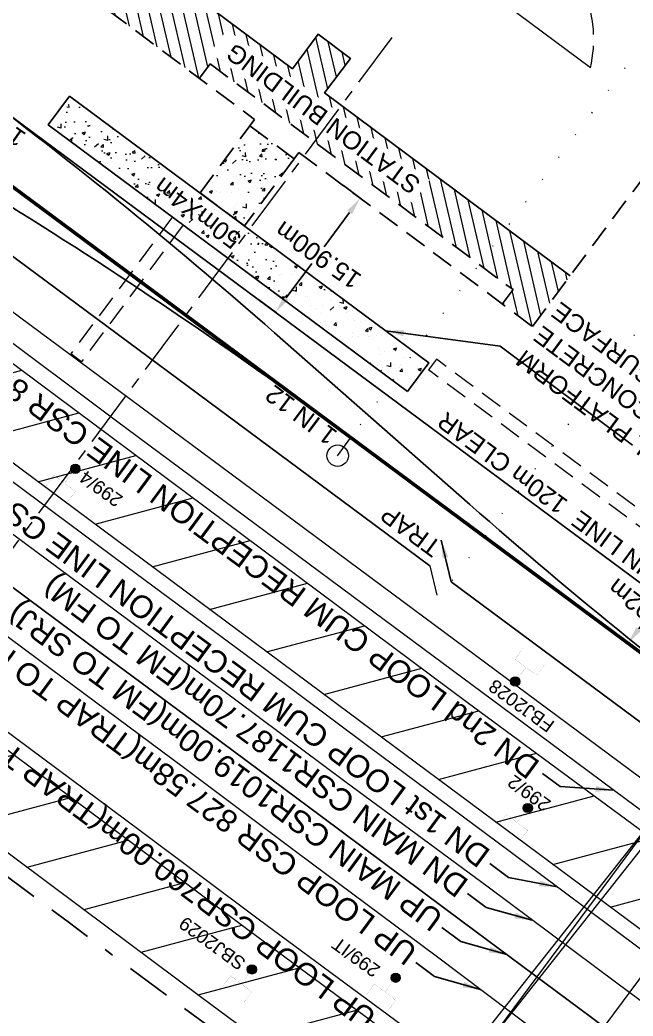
# Model space of a CAD drawing. Header units: metres. Extents: x 643874 to 646664, y 3378445 to 3380508.
# Drawn here: x 645539.5 to 645608.1, y 3379208.4 to 3379319.7 of the extents above; entities that cross this region are included whole.
import ezdxf
from ezdxf.enums import TextEntityAlignment as Align

# ---------------------------------------------------------------- set-up
doc = ezdxf.new("R2010")
doc.units = ezdxf.units.M
doc.header["$MEASUREMENT"] = 0
doc.header["$PDMODE"] = 35
doc.header["$PDSIZE"] = 1
for name, pattern in [('ACAD_ISO07W100', [3, 0, -3]), ('CENTER', [2, 1.25, -0.25, 0.25, -0.25]), ('DASHED', [0.75, 0.5, -0.25]), ('DASHED2', [0.375, 0.25, -0.125])]:
    doc.linetypes.add(name, pattern=pattern)
doc.layers.get('Defpoints').update_dxf_attribs({"color": 5, "lineweight": 0})
for name, color, linetype, lineweight in [('BRIDGE DETAILS PLAN', 7, 'Continuous', 0), ('C-ALIG-LABL-DG', 1, 'Continuous', 25), ('DFCC BOUNDARY', 6, 'CENTER', 0), ('DOTED LINE', 7, 'ACAD_ISO07W100', 18), ('Existing Chainage', 7, 'Continuous', 0), ('Existing IR Track', 143, 'Continuous', 0), ('Existing Railway Boundary', 36, 'CENTER', 0), ('flow direction', 7, 'Continuous', 0), ("NEW CHAWAPAIL STN. SRJ's", 10, 'Continuous', 0), ('NEW DFCC MAIN LINE - SHAMBHU - 05.03.2020$0$Proposed Alignment', 7, 'Continuous', 0), ('OHE MAST', 7, 'Continuous', 0), ('Piers_Abutment', 7, 'Continuous', 0), ('Platform', 7, 'Continuous', 13), ('PROPOSED DFCC TRACK', 1, 'Continuous', 0), ("SARAI BANJARA STN SRJ's", 251, 'Continuous', 0), ('Text', 7, 'Continuous', 13)]:
    doc.layers.add(name, color=color, linetype=linetype, lineweight=lineweight)
for name, color, linetype in [('Dimension', 10, 'Continuous'), ("NEW SIRHINDH STN. SRJ's", 10, 'Continuous'), ('PROPOSED FEATURES', 10, 'Continuous'), ('PROPOSED STATION BUILDING', 10, 'Continuous'), ("SARAI BANJARA STN. SRJ's", 10, 'Continuous')]:
    doc.layers.add(name, color=color, linetype=linetype)
doc.styles.add('ARIAL', font='arial.ttf')
doc.styles.get("Standard").update_dxf_attribs({"font": 'arial.ttf'})
doc.styles.add('Style-Arial', font='arial.ttf')
doc.linetypes.add('F-LINE', pattern='A,0.6,["X",Standard,S=0.3,R=0,X=0,Y=-0.15],0.1', length=0.7)
doc.dimstyles.new('ISO-25', dxfattribs={"dimtxt": 2.5, "dimasz": 2.5, "dimexe": 1.25, "dimexo": 0.625, "dimtad": 1, "dimdec": 3, "dimtxsty": 'Standard', "dimcen": 2.5, "dimadec": 0, "dimazin": 0, "dimtfac": 1, "dimtdec": 3, "dimtmove": 0, "dimatfit": 3, "dimfxl": 1, "dimarcsym": 0})
doc.dimstyles.get("Standard").update_dxf_attribs({"dimtxt": 2.5, "dimasz": 2.5, "dimexe": 0.18, "dimexo": 0.0625, "dimgap": 0.09, "dimtad": 0, "dimtih": 1, "dimtoh": 1, "dimdec": 3, "dimzin": 0, "dimdsep": 46, "dimtxsty": 'ARIAL', "dimcen": 0.09, "dimadec": 0, "dimazin": 0, "dimtfac": 1, "dimtdec": 3, "dimtofl": 0, "dimtmove": 0, "dimatfit": 3, "dimfxl": 1, "dimtolj": 1, "dimtzin": 0, "dimarcsym": 0})

# ---------------------------------------------------------------- blocks, each defined once
blk = doc.blocks.new('OHE MAST')
h = blk.add_hatch(color=256)
edge = h.paths.add_edge_path()
edge.add_arc((0, 0), 0.514, 0, 360)
at = {"const_width": 0.01, "flags": 128}
for points in [[(1.5, 3.5), (1.5, 2), (-1.5, 2), (-1.5, 3.5)], [(0, 2), (0, 0)]]:
    blk.add_lwpolyline(points, dxfattribs=at)
blk.add_circle((0, 0), 0.514)
blk = doc.blocks.new('*D37')
at = {"layer": 'Defpoints', "color": 0, "linetype": 'ByBlock', "lineweight": 13, "ltscale": 5, "transparency": 16777216}
for p in [(645553.83, 3379367.03), (645558.54, 3379363.54), (645495.52, 3379288.43)]:
    blk.add_point(p, dxfattribs=at)
at = {"layer": 'DFCC BOUNDARY', "color": 0, "linetype": 'ByBlock', "lineweight": -2, "ltscale": 5, "transparency": 16777216}
for p, q in [((645553.93, 3379366.95), (645558.64, 3379363.46)), ((645557.35, 3379361.93), (645524.28, 3379317.37)), ((645501.42, 3379286.55), (645522.91, 3379315.53)), ((645495.62, 3379288.36), (645500.32, 3379284.87))]:
    blk.add_line(p, q, dxfattribs=at)
at = {"layer": 'DFCC BOUNDARY', "color": 0, "linetype": 'ByBlock', "lineweight": 13, "ltscale": 5, "transparency": 16777216}
for points in [[(645557.08, 3379362.13), (645557.61, 3379361.73), (645558.54, 3379363.54)], [(645501.15, 3379286.75), (645501.68, 3379286.35), (645500.22, 3379284.94)]]:
    blk.add_solid(points, dxfattribs=at)
at = {"layer": 'DFCC BOUNDARY', "color": 0, "linetype": 'ByBlock', "lineweight": 20, "ltscale": 5, "transparency": 16777216, "insert": (645523.62, 3379316.43), "char_height": 2, "attachment_point": 5, "rotation": 145, "style": 'Style-Arial'}
blk.add_mtext('\\A1;97.865m', dxfattribs=at)
blk = doc.blocks.new('TerminatorOpen_0.5')
at = {"color": 0, "linetype": 'ByBlock', "lineweight": -2}
for q in [(-1, 0.25), (-1, 0), (-1, -0.25)]:
    blk.add_line((0, 0), q, dxfattribs=at)
blk = doc.blocks.new('*D53')
at = {"layer": 'Defpoints', "color": 0, "lineweight": 13, "transparency": 16777216}
for p in [(645559.25, 3379373.93), (645556.83, 3379370.67), (645647.58, 3379303.34)]:
    blk.add_point(p, dxfattribs=at)
at = {"layer": 'Dimension', "color": 0, "lineweight": -2, "transparency": 16777216}
for p, q in [((645556.9, 3379370.77), (645559.32, 3379374.03)), ((645560.85, 3379372.74), (645599.72, 3379343.9)), ((645648.39, 3379307.79), (645609.52, 3379336.63)), ((645647.65, 3379303.44), (645650.07, 3379306.7))]:
    blk.add_line(p, q, dxfattribs=at)
at = {"layer": 'Dimension', "color": 0, "lineweight": 13, "transparency": 16777216}
for points in [[(645561.05, 3379373.01), (645560.65, 3379372.47), (645559.25, 3379373.93)], [(645648.59, 3379308.06), (645648.19, 3379307.52), (645650, 3379306.6)]]:
    blk.add_solid(points, dxfattribs=at)
at = {"layer": 'Dimension', "color": 0, "lineweight": 0, "transparency": 16777216, "insert": (645604.62, 3379340.26), "char_height": 2, "attachment_point": 5, "rotation": 142, "style": 'Style-Arial'}
blk.add_mtext('\\A1;113.000m', dxfattribs=at)
blk = doc.blocks.new('*D75')
at = {"layer": 'Defpoints', "color": 0, "lineweight": 13, "transparency": 16777216}
for p in [(645575.59, 3379301.3), (645577.56, 3379299.84), (645566.12, 3379288.53)]:
    blk.add_point(p, dxfattribs=at)
at = {"layer": 'Dimension', "color": 0, "lineweight": -2, "transparency": 16777216}
for p, q in [((645575.69, 3379301.22), (645577.67, 3379299.76)), ((645576.37, 3379298.23), (645573.51, 3379294.37)), ((645569.28, 3379288.67), (645572.14, 3379292.53)), ((645566.22, 3379288.45), (645568.19, 3379286.99))]:
    blk.add_line(p, q, dxfattribs=at)
at = {"layer": 'Dimension', "color": 0, "lineweight": 13, "transparency": 16777216}
for points in [[(645576.11, 3379298.43), (645576.64, 3379298.03), (645577.56, 3379299.84)], [(645569.01, 3379288.87), (645569.55, 3379288.47), (645568.09, 3379287.07)]]:
    blk.add_solid(points, dxfattribs=at)
at = {"layer": 'Dimension', "color": 0, "lineweight": 0, "transparency": 16777216, "insert": (645572.83, 3379293.45), "char_height": 2, "attachment_point": 5, "rotation": 145, "style": 'Style-Arial'}
blk.add_mtext('\\A1;15.900m', dxfattribs=at)
blk = doc.blocks.new('*D127')
at = {"layer": 'C-ALIG-LABL-DG', "color": 0, "linetype": 'Continuous', "lineweight": -2, "transparency": 16777216}
for p, q in [((645618.43, 3379264.35), (645618.12, 3379264.58)), ((645617.03, 3379262.9), (645610.61, 3379254.25)), ((645608.69, 3379251.66), (645609.24, 3379252.41)), ((645607.71, 3379249.89), (645607.39, 3379250.12))]:
    blk.add_line(p, q, dxfattribs=at)
at = {"layer": 'C-ALIG-LABL-DG', "color": 0, "linetype": 'Continuous', "transparency": 16777216}
for points in [[(645616.76, 3379263.1), (645617.3, 3379262.7), (645618.22, 3379264.51)], [(645608.42, 3379251.85), (645608.95, 3379251.46), (645607.49, 3379250.05)]]:
    blk.add_solid(points, dxfattribs=at)
at = {"layer": 'Defpoints', "color": 0, "linetype": 'Continuous', "transparency": 16777216}
for p in [(645618.53, 3379264.27), (645607.49, 3379250.05), (645607.81, 3379249.82)]:
    blk.add_point(p, dxfattribs=at)
at = {"layer": 'C-ALIG-LABL-DG', "color": 0, "linetype": 'Continuous', "lineweight": 25, "transparency": 16777216, "insert": (645609.93, 3379253.33), "char_height": 2, "attachment_point": 5, "rotation": 142, "style": 'Style-Arial'}
blk.add_mtext('\\A1;18.002m', dxfattribs=at)

msp = doc.modelspace()

# ---------------------------------------------------------------- hatches: boundary and pattern name
at = {"layer": 'PROPOSED DFCC TRACK', "linetype": 'Continuous'}
h = msp.add_hatch(dxfattribs=at)
h.set_pattern_fill('AR-CONC', color=256, scale=0.5, angle=354.288691)
h.set_pattern_definition([(44.28869125, (-62.8042, -105.2986), (3.537274073, -0.669097999), [0.375, -4.125]), (349.28869125, (-62.8042, -105.2986), (-0.316036509, 3.8113310522), [0.3, -3.3]), (94.7401357, (-62.5094, -105.3544), (3.221237549, 3.142233016), [0.31870096, -3.50571056]), (40.47289125, (-62.7047, -104.3036), (5.227358237, -1.354526897), [0.5625, -6.1875]), (90.92432674, (-62.269, -104.4165), (5.134813822, 4.381345346), [0.47805171, -5.2585688]), (345.47285524, (-62.7047, -104.3036), (5.134813818, 4.381345344), [0.45, -4.950000005]), (15.28869125, (-62.232, -104.602), (2.769384467, -2.300110796), [0.375, -4.125]), (320.28869125, (-62.232, -104.602), (1.571358201, 3.4866827886), [0.3, -3.3]), (65.74013599, (-62.0013, -104.7938), (4.340742631, 1.1865719885), [0.31870095, -3.50571056]), (31.788691245, (-62.8042, -105.2986), (0.2261390341, 1.6501562463), [0, -3.26, 0, -3.35, 0, -3.3125]), (1.788691245, (-62.8042, -105.2986), (1.5050699013, 1.8313708232), [0, -1.91, 0, -3.185, 0, -1.2625]), (321.788691245, (-63.9137, -105.1877), (2.6446396978, -0.3778343007), [0, -1.25, 0, -3.9, 0, -5.175]), (311.788691245, (-64.4112, -105.138), (2.9512663231, 0.2078580771), [0, -1.625, 0, -2.59, 0, -3.675])])
h.paths.add_polyline_path([(645545.44, 3379310.953), (645543.057, 3379307.741), (645583.211, 3379277.948), (645585.595, 3379281.16)])
h.paths.add_polyline_path([(645571.3547, 3379291.6016), (645559.6113, 3379300.391), (645557.3168, 3379297.3253), (645569.0601, 3379288.5359)], flags=24)
at = {"layer": 'PROPOSED FEATURES', "lineweight": 0}
h = msp.add_hatch(dxfattribs=at)
h.set_pattern_fill('ANSI31', color=1, scale=10, angle=58.056121)
h.set_pattern_definition([(103.05612128, (-5e-10, -5e-10), (-1.217686572, -0.2823816786), [])])
h.paths.add_polyline_path([(645551.8691, 3379320.8153), (645547.302, 3379324.2038), (645546.4242, 3379323.0261), (645559.5736, 3379313.2254), (645560.7688, 3379314.829), (645594.6324, 3379289.5891), (645593.4372, 3379287.9855), (645596.8007, 3379285.4785), (645601.0198, 3379291.1392), (645573.5749, 3379311.5949), (645576.448, 3379315.4496), (645572.8395, 3379318.1391), (645569.9665, 3379314.2845), (645555.1933, 3379325.2955)])

# ---------------------------------------------------------------- linework, layer by layer
at = {"layer": 'BRIDGE DETAILS PLAN', "lineweight": 15, "flags": 128}
msp.add_lwpolyline([(645539.7937, 3379167.8285), (645564.1772, 3379200.6926), (645579.7757, 3379189.1193), (645624.732, 3379249.7113)], dxfattribs=at)
at = {"layer": 'DOTED LINE', "color": 0, "linetype": 'ACAD_ISO07W100', "lineweight": 18}
msp.add_line((645650.6949, 3379341.7935), (645587.8353, 3379257.0716), dxfattribs=at)
at = {"layer": 'Existing Chainage', "color": 7, "linetype": 'Continuous', "lineweight": 13, "flags": 128}
msp.add_lwpolyline([(645598.7067, 3379198.9417), (645646.6838, 3379263.5793)], dxfattribs=at)
at = {"layer": 'Existing IR Track', "color": 0, "lineweight": 20, "flags": 128}
for points in [[(645690.304, 3379170.5743), (645676.9076, 3379180.9332), (645664.1032, 3379190.5957), (645649.5053, 3379201.3374), (645635.1191, 3379211.9584), (645621.5861, 3379222.0184), (645607.269, 3379232.6072), (645593.3557, 3379242.9544), (645579.0799, 3379253.5168), (645564.6012, 3379264.2813), (645550.3138, 3379274.8842), (645535.8601, 3379285.6842), (645518.6149, 3379298.4714), (645494.9441, 3379316.0056), (645476.9147, 3379329.3885), (645458.8538, 3379342.7818), (645442.0265, 3379355.3028), (645426.4994, 3379366.7375), (645410.9714, 3379378.2552), (645378.7924, 3379402.1808)], [(645686.1914, 3379158.5237), (645669.6366, 3379170.7293), (645656.5842, 3379180.386), (645639.0421, 3379193.4122), (645626.5245, 3379202.7783), (645608.8798, 3379215.8728), (645594.312, 3379226.7296), (645578.5103, 3379238.4612), (645566.6912, 3379247.299), (645551.4866, 3379258.5685), (645534.983, 3379270.8096), (645519.4745, 3379282.3482), (645489.0664, 3379304.9068), (645472.226, 3379317.4301), (645453.1321, 3379331.6312), (645435.8914, 3379344.4734), (645419.1839, 3379356.925), (645402.9346, 3379368.9541), (645386.3783, 3379381.2316)], [(645349.1937, 3379379.5243), (645442.6652, 3379310.9123), (645458.2688, 3379299.4559), (645476.565, 3379285.9561), (645507.3131, 3379263.1012), (645520.2218, 3379253.3846), (645537.528, 3379240.6161), (645552.9629, 3379229.1291), (645566.1515, 3379219.2597), (645581.5182, 3379207.883), (645595.4731, 3379197.617), (645613.3404, 3379184.3943), (645622.9487, 3379177.2804), (645638.8351, 3379165.4579), (645656.1469, 3379152.5986), (645672.7008, 3379140.3747), (645688.5227, 3379128.6907)], [(645693.6185, 3379135.1092), (645677.5673, 3379146.9232), (645667.1803, 3379154.5683), (645643.8308, 3379171.9545), (645627.7421, 3379183.963), (645617.8176, 3379191.3377), (645600.2426, 3379204.3927), (645586.0445, 3379215.0882), (645570.4764, 3379226.6803), (645557.7828, 3379236.165), (645543.0526, 3379247.1355), (645525.6942, 3379260.0224), (645513.5795, 3379269.1024), (645481.1302, 3379293.2009), (645463.3488, 3379306.3822), (645444.5494, 3379320.3639), (645427.7043, 3379332.8659), (645410.0508, 3379346.0428), (645394.8203, 3379357.3972), (645377.9593, 3379369.9315)]]:
    msp.add_lwpolyline(points, dxfattribs=at)
at = {"layer": 'Existing IR Track', "color": 7, "lineweight": 25, "flags": 128}
msp.add_lwpolyline([(645680.5396, 3379150.9105), (645664.1735, 3379163.0197), (645650.7034, 3379173.0155), (645634.016, 3379185.4046), (645620.7603, 3379195.2938), (645603.4054, 3379208.201), (645589.0616, 3379218.8889), (645573.2076, 3379230.6902), (645560.6042, 3379240.0798), (645547.0459, 3379250.1058), (645528.6336, 3379263.7724), (645514.7865, 3379274.1432), (645483.8738, 3379297.0705), (645466.3994, 3379310.0016), (645447.6389, 3379323.9696), (645430.4705, 3379336.7426), (645413.3955, 3379349.4625), (645397.4174, 3379361.293), (645380.8878, 3379373.5912)], dxfattribs=at)
at = {"layer": 'Existing Railway Boundary', "color": 32, "linetype": 'DASHED2', "lineweight": 25, "ltscale": 20}
msp.add_line((645598.0586, 3379179.4496), (645549.0311, 3379215.8257), dxfattribs=at)
at = {"layer": 'Existing Railway Boundary', "color": 32, "linetype": 'DASHED2', "lineweight": 25, "ltscale": 20, "flags": 128}
msp.add_lwpolyline([(644232.5396, 3380177.8416), (644249.4258, 3380165.3983), (644621.007, 3379887.6965), (644676.9944, 3379845.4482), (644702.8645, 3379825.9912), (644738.6024, 3379799.4801), (644742.2817, 3379796.7418), (644771.2557, 3379773.8192), (644804.6479, 3379750.2058), (644834.554, 3379728.6172), (644848.5372, 3379718.5093), (644863.2911, 3379707.9396), (644878.1999, 3379697.2589), (644893.8111, 3379686.127), (644909.381, 3379675.0245), (644918.4816, 3379668.5863), (644935.1691, 3379656.7791), (644907.7997, 3379620.3367), (644936.8456, 3379598.666), (644961.4527, 3379618.4234), (645145.9779, 3379481.4776), (645154.4712, 3379493.1591), (645276.7247, 3379402.534), (645271.4125, 3379395.0606), (645469.1907, 3379254.0062), (645478.6859, 3379267.1096), (645498.5589, 3379252.3702), (645510.5872, 3379243.9988), (645510.5872, 3379243.9988), (645531.3517, 3379228.922), (645544.8911, 3379218.91), (645549.0311, 3379215.8257)], dxfattribs=at)
at = {"layer": 'NEW DFCC MAIN LINE - SHAMBHU - 05.03.2020$0$Proposed Alignment', "color": 1, "linetype": 'F-LINE', "lineweight": 18, "ltscale": 5, "flags": 128}
msp.add_lwpolyline([(645772.0419, 3379113.9542), (645582.3419, 3379254.7025), (645570.0522, 3379263.8208), (644977.1184, 3379703.7491)], dxfattribs=at)
at = {"layer": 'Piers_Abutment', "linetype": 'Continuous', "lineweight": 15, "flags": 128}
for points in [[(645580.108, 3379192.106), (645618.1082, 3379240.2623)], [(645618.8135, 3379239.549), (645580.85, 3379191.508)]]:
    msp.add_lwpolyline(points, dxfattribs=at)
at = {"layer": 'Platform', "color": 7, "linetype": 'Continuous', "lineweight": 15, "flags": 128}
for points in [[(645304.213, 3379455.4258), (645388.368, 3379392.9797), (645412.2621, 3379375.2029), (645450.5926, 3379346.7929), (645483.8658, 3379322.1325), (645501.7605, 3379308.8655), (645589.4975, 3379243.4798), (645650.5263, 3379198.4861), (645675.2023, 3379180.1506), (645676.4169, 3379179.2327), (645671.0322, 3379172.0035), (645670.5954, 3379172.3345), (645644.7773, 3379191.3947), (645576.3204, 3379242.2279), (645496.708, 3379301.4503), (645490.075, 3379306.3432), (645477.696, 3379315.5924), (645445.7824, 3379339.3212), (645407.2067, 3379367.9023), (645382.0595, 3379386.6145)], [(645295.4783, 3379415.9198), (645290.0125, 3379408.5771), (645295.3927, 3379404.6763), (645307.1663, 3379396.247), (645312.5071, 3379392.4731), (645321.8636, 3379385.7198), (645327.7714, 3379381.4731), (645342.8534, 3379370.7488), (645436.2591, 3379302.1851), (645451.8514, 3379290.737), (645470.122, 3379277.2561), (645500.8286, 3379254.432), (645513.7527, 3379244.7039), (645531.0826, 3379231.9179), (645546.4879, 3379220.4528), (645559.6875, 3379210.5753), (645575.0897, 3379199.1723), (645589.0454, 3379188.9056), (645606.9003, 3379175.6921), (645616.4961, 3379168.5875), (645632.3718, 3379156.7729), (645649.7037, 3379143.8988), (645666.2699, 3379131.6658), (645682.0749, 3379119.9942)], [(645687.5245, 3379127.3444), (645671.7052, 3379139.0265), (645655.1494, 3379151.2518), (645637.8345, 3379164.1133), (645621.9497, 3379175.9346), (645612.3434, 3379183.0471), (645594.478, 3379196.2683), (645580.523, 3379206.5345), (645565.1508, 3379217.9152), (645551.9605, 3379227.7859), (645536.5302, 3379239.2695), (645519.2203, 3379252.0407), (645506.3092, 3379261.7591), (645475.5675, 3379284.6092), (645457.2753, 3379298.1061), (645441.6735, 3379309.5612), (645348.2122, 3379378.1658), (645333.093, 3379388.9165), (645327.2115, 3379393.1443), (645317.8249, 3379399.9193), (645312.4697, 3379403.7033), (645300.709, 3379412.1235), (645295.4773, 3379415.9185)]]:
    msp.add_lwpolyline(points, dxfattribs=at)
at = {"layer": 'PROPOSED DFCC TRACK', "color": 5, "linetype": 'DASHED', "lineweight": 13, "ltscale": 5}
msp.add_line((645586.0785, 3379281.8119), (645585.1848, 3379280.6073), dxfattribs=at)
for points in [[(645556.5632, 3379297.72), (645545.1898, 3379282.3983)], [(645557.7677, 3379296.826), (645546.3943, 3379281.5043)], [(645546.3943, 3379281.5043), (645545.1898, 3379282.3983)], [(645837.1241, 3379095.5619), (645586.0785, 3379281.8119)], [(645836.2303, 3379094.3572), (645585.1848, 3379280.6073)]]:
    msp.add_lwpolyline(points, dxfattribs=at)
at = {"layer": 'PROPOSED FEATURES', "color": 1, "linetype": 'DASHED', "lineweight": 25, "ltscale": 5}
for points in [[(645573.1053, 3379336.9247), (645562.5954, 3379344.7225), (645557.8086, 3379338.3003), (645552.4126, 3379342.3221), (645547.2193, 3379335.3544), (645552.6153, 3379331.3325), (645546.4242, 3379323.0261), (645565.7474, 3379308.6238), (645565.2095, 3379307.9022), (645570.1512, 3379304.2189), (645570.6891, 3379304.9406), (645596.8007, 3379285.4785), (645612.9719, 3379307.175), (645608.9973, 3379310.1374)], [(645559.5736, 3379313.2254), (645560.7688, 3379314.829), (645594.6324, 3379289.5891), (645593.4372, 3379287.9855)]]:
    msp.add_lwpolyline(points, dxfattribs=at)
at = {"layer": 'PROPOSED FEATURES', "color": 1, "lineweight": 25}
msp.add_lwpolyline([(645550.6433, 3379328.6868), (645569.9665, 3379314.2845), (645572.8395, 3379318.1391), (645576.448, 3379315.4496), (645573.5749, 3379311.5949), (645601.0198, 3379291.1392)], dxfattribs=at)
at = {"layer": "SARAI BANJARA STN. SRJ's", "color": 1, "lineweight": 13}
msp.add_line((645585.3212, 3379258.7179), (645586.1113, 3379255.4513), dxfattribs=at)
at = {"layer": "SARAI BANJARA STN. SRJ's", "color": 1, "lineweight": 25, "flags": 128}
for points in [[(645628.4808, 3379242.2604), (644502.6124, 3380077.6005)], [(645585.3212, 3379258.7179), (645573.0315, 3379267.8363), (644749.7565, 3379878.6666)]]:
    msp.add_lwpolyline(points, dxfattribs=at)
at = {"layer": "SARAI BANJARA STN. SRJ's", "color": 1, "lineweight": 50, "flags": 128}
msp.add_lwpolyline([(646418.7438, 3378626.0243), (645924.3649, 3379013.0522), (645920.4277, 3379016.1342), (645916.4899, 3379019.2154), (645912.5508, 3379022.2949), (645908.6098, 3379025.372), (645904.6663, 3379028.4458), (645900.7195, 3379031.5155), (645896.7689, 3379034.5802), (645892.8138, 3379037.6392, 0.00313394), (645862.9044, 3379060.4363), (645858.9065, 3379063.4391), (645854.9042, 3379066.436), (645850.8982, 3379069.428), (645846.889, 3379072.4158), (645842.8774, 3379075.4002), (645838.8639, 3379078.3821), (645834.8492, 3379081.3623), (645830.8338, 3379084.3418), (644638.4218, 3379969.054)], format="xyb", dxfattribs=at)
at = {"layer": "SARAI BANJARA STN. SRJ's", "lineweight": 13, "flags": 128}
msp.add_lwpolyline([(645603.2961, 3379314.3867), (645577.7708, 3379333.4118)], dxfattribs=at)
at = {"layer": "SARAI BANJARA STN. SRJ's", "linetype": 'Continuous', "lineweight": 13, "flags": 128}
msp.add_lwpolyline([(645575.0275, 3379271.025), (645576.4906, 3379273.0522)], dxfattribs=at)
at = {"layer": "SARAI BANJARA STN. SRJ's", "color": 1, "lineweight": 25, "flags": 128}
msp.add_lwpolyline([(646521.533, 3378537.6176), (646414.8911, 3378621.103), (645920.5122, 3379008.1309), (645916.5752, 3379011.2128), (645912.6384, 3379014.2931), (645908.7014, 3379017.3711), (645904.7635, 3379020.4458), (645900.8266, 3379023.5143), (645896.8855, 3379026.5796), (645892.9416, 3379029.6392), (645888.9901, 3379032.6954, 0.00313394), (645859.1469, 3379055.4419), (645855.1566, 3379058.439), (645851.1611, 3379061.4309), (645847.1608, 3379064.4185), (645843.1543, 3379067.4043), (645839.1469, 3379070.3857), (645835.1365, 3379073.3652), (645831.1239, 3379076.3439), (645827.1096, 3379079.3226), (645587.7305, 3379256.9303)], format="xyb", dxfattribs=at)
at = {"layer": "SARAI BANJARA STN. SRJ's", "linetype": 'Continuous', "lineweight": 13}
msp.add_circle((645575.0275, 3379271.025), 1.2, dxfattribs=at)

# ---------------------------------------------------------------- block references
at = {"layer": 'OHE MAST', "lineweight": 13}
for p, rotation in [((645545.7116, 3379269.565), 143.3908318566117), ((645594.8781, 3379245.7749), 323.3908318566117), ((645596.2802, 3379231.6364), 143.3908318566117), ((645565.4456, 3379213.5925), 143.3908318566117), ((645581.5082, 3379212.6633), 143.3908318566117)]:
    msp.add_blockref('OHE MAST', p, dxfattribs=dict(at, rotation=rotation))

# ---------------------------------------------------------------- texts
at = {"layer": "NEW CHAWAPAIL STN. SRJ's", "lineweight": 13}
msp.add_text('50mX4m', height=2, rotation=143.186809, dxfattribs=at).set_placement((645559.3584, 3379298.1363), align=Align.MIDDLE_CENTER)
at = {"layer": "NEW CHAWAPAIL STN. SRJ's", "lineweight": 13, "insert": (645597.3419, 3379284.868), "char_height": 2, "width": 30.66926, "attachment_point": 6, "rotation": 143.390653, "line_spacing_factor": 0.648, "style": 'ARIAL'}
msp.add_mtext('\\A1;\\pxsm1;RAIL LEVEL PLATFORM\\PWITH CONCRETE SURFACE', dxfattribs=at)
at = {"layer": 'OHE MAST', "style": 'ARIAL'}
for s, p in [('299/4', (645546.8962, 3379269.4764)), ('FBJ2028', (645592.6135, 3379246.1298)), ('299/2', (645594.7529, 3379235.4377)), ('SBJ2029', (645558.0149, 3379219.6018)), ('299/IT', (645575.116, 3379217.3137))]:
    msp.add_text(s, height=1.5, rotation=144, dxfattribs=at).set_placement(p, align=Align.RIGHT)
at = {"layer": "SARAI BANJARA STN SRJ's", "color": 7, "style": 'ARIAL'}
for s, rotation, p in [('DN 1st LOOP CUM RECEPTION LINE CSR. 907.00m(FM TO SRJ)', 143.603357, (645592.2625, 3379226.8317)), ('DN MAIN CSR1187.70m(FM TO FM)', 143.603357, (645589.8268, 3379223.4942)), ('UP MAIN CSR1019.00m(FM TO SRJ)', 143.603357, (645587.0052, 3379219.6959)), ('UP LOOP CSR 827.58m(TRAP TO FM)', 143.603357, (645584.1238, 3379215.9066)), ('UP LOOP CSR760.00m(TRAP TO SRJ)', 143.5, (645579.5594, 3379208.6432))]:
    msp.add_text(s, height=2.5, rotation=rotation, dxfattribs=at).set_placement(p)
at = {"layer": "SARAI BANJARA STN. SRJ's", "linetype": 'Continuous', "lineweight": 13, "style": 'ARIAL'}
msp.add_text('OVERRUN LINE  120m CLEAR ', height=2, rotation=143.677867, dxfattribs=at).set_placement((645619.0372, 3379252.6094))
at = {"layer": "SARAI BANJARA STN. SRJ's", "color": 1, "lineweight": 13, "style": 'ARIAL'}
msp.add_text('TRAP ', height=2, rotation=143.603357, dxfattribs=at).set_placement((645586.7868, 3379261.1891))
at = {"layer": "SARAI BANJARA STN. SRJ's", "linetype": 'Continuous', "lineweight": 13, "char_height": 2, "attachment_point": 4, "line_spacing_factor": 0.60036, "style": 'ARIAL'}
for insert, rotation in [((645539.7679, 3379306.1725), 144.882388), ((645574.5397, 3379272.8533), 143.104577)]:
    msp.add_mtext('1 IN 12', dxfattribs=dict(at, insert=insert, rotation=rotation))

# ---------------------------------------------------------------- dimensions: what is measured, and where the dimension line sits
at = {"layer": 'C-ALIG-LABL-DG', "color": 1, "linetype": 'Continuous', "lineweight": 25}
dim = msp.add_linear_dim(base=(645607.4938, 3379250.0493), p1=(645618.5336, 3379264.2747), p2=(645607.8068, 3379249.8171), angle=233.426366, dimstyle='Standard', override={"dimtxt": 2, "dimasz": 2, "dimexe": 0.125, "dimexo": 0.125, "dimgap": 0.125, "dimtad": 1, "dimtih": 0, "dimtoh": 0, "dimzin": 11, "dimpost": 'm', "dimtxsty": 'Style-Arial', "dimsah": 1, "dimadec": 4, "dimazin": 3, "dimtmove": 2, "dimatfit": 1, "dimldrblk": 'TerminatorOpen_0.5', "dimfrac": 2, "dimtzin": 11}, dxfattribs=at)
dim.commit()
dim.dimension.update_dxf_attribs({"geometry": '*D127', "text_midpoint": (645609.9269, 3379253.3286), "dimtype": 161, "text_rotation": 142})
at = {"layer": 'DFCC BOUNDARY', "linetype": 'ByBlock', "lineweight": 20, "ltscale": 5}
dim = msp.add_linear_dim(base=(645558.5369, 3379363.5383), p1=(645495.5192, 3379288.4346), p2=(645553.8325, 3379367.0288), angle=53.426293, dimstyle='Standard', override={"dimtxt": 2, "dimasz": 2, "dimexe": 0.125, "dimexo": 0.125, "dimgap": 0.125, "dimtad": 1, "dimtih": 0, "dimtoh": 0, "dimzin": 11, "dimpost": 'm', "dimtxsty": 'Style-Arial', "dimsah": 1, "dimadec": 4, "dimazin": 3, "dimtmove": 2, "dimatfit": 1, "dimldrblk": 'TerminatorOpen_0.5', "dimfrac": 2, "dimtzin": 11}, dxfattribs=at)
dim.commit()
dim.dimension.update_dxf_attribs({"geometry": '*D37', "text_midpoint": (645523.6182, 3379316.4325), "dimtype": 161, "text_rotation": 145})

# ---------------------------------------------------------------- leaders
at = {"layer": 'flow direction', "lineweight": 0}
for points in [[(645605.8843, 3379233.637), (645599.8997, 3379234.0418), (645597.9129, 3379235.4794)], [(645599.5606, 3379222.818), (645594.1354, 3379223.8843), (645592.0234, 3379225.4513)], [(645596.7853, 3379219.0858), (645591.6379, 3379220.5248), (645589.5259, 3379222.0919)], [(645593.9282, 3379215.2627), (645588.7808, 3379216.7017), (645586.6687, 3379218.2687)], [(645591.0106, 3379211.3472), (645585.8632, 3379212.7862), (645583.7512, 3379214.3532)]]:
    msp.add_leader(points, dimstyle='ISO-25', override={"dimtxt": 0.5, "dimasz": 2, "dimtad": 0}, dxfattribs=at)
at = {"layer": "NEW CHAWAPAIL STN. SRJ's", "lineweight": 13}
msp.add_leader([(645580.426, 3379284.9951), (645593.1867, 3379283.2608), (645607.9697, 3379272.2034)], dimstyle='Standard', override={"dimasz": 2, "dimgap": 0.25}, dxfattribs=at)
at = {"layer": "SARAI BANJARA STN. SRJ's", "color": 1, "lineweight": 13}
msp.add_leader([(645586.6096, 3379261.5648), (645587.7305, 3379256.9303)], dimstyle='Standard', override={"dimasz": 2, "dimgap": 0.09, "dimtad": 0}, dxfattribs=at)

# ---------------------------------------------------------------- next in the draw order: texts
at = {"layer": "NEW SIRHINDH STN. SRJ's", "insert": (645583.2719, 3379300.1171), "char_height": 2, "width": 26.981793, "attachment_point": 1, "rotation": 143.426366, "style": 'Style-Arial', "bg_fill": 3, "box_fill_scale": 1.3, "bg_fill_color": 256, "bg_fill_transparency": 0}
msp.add_mtext('STATION BUILDING', dxfattribs=at)

# ---------------------------------------------------------------- next in the draw order: hatches: boundary and pattern name
at = {"layer": 'Platform', "linetype": 'Continuous'}
h = msp.add_hatch(dxfattribs=at)
h.set_pattern_fill('ANSI31', scale=50, angle=150)
h.set_pattern_definition([(195, (-445.12, 430.885), (1.617619032, -6.037036414), [])])
h.paths.add_polyline_path([(645388.368, 3379392.9797), (645304.213, 3379455.4258), (645272.2708, 3379479.0948), (645246.941, 3379498.2866), (645241.6264, 3379491.121), (645267.1544, 3379471.9597), (645299.3762, 3379447.9702), (645382.0595, 3379386.6145), (645407.2067, 3379367.9023), (645445.7824, 3379339.3212), (645477.696, 3379315.5924), (645490.075, 3379306.3432), (645496.708, 3379301.4503), (645576.3204, 3379242.2279), (645644.7773, 3379191.3947), (645671.2118, 3379171.8795), (645670.9928, 3379172.1437), (645676.372, 3379179.1632), (645676.3426, 3379179.3032), (645650.5263, 3379198.4861), (645589.4975, 3379243.4798), (645501.7605, 3379308.8655), (645483.8658, 3379322.1325), (645450.5926, 3379346.7929), (645412.2621, 3379375.2029)])
h.paths.add_polyline_path([(645474.6884, 3379328.7775), (645432.0289, 3379360.1297), (645429.1376, 3379356.1502), (645441.5677, 3379347.2272), (645440.4801, 3379345.5986), (645449.5306, 3379338.7647), (645450.793, 3379340.3586), (645471.7971, 3379324.7979)], flags=16)
h = msp.add_hatch(dxfattribs=at)
h.set_pattern_fill('ANSI31', scale=50, angle=150)
h.set_pattern_definition([(195, (-418.592, 362.8835), (1.617619032, -6.037036414), [])])
h.paths.add_polyline_path([(645441.6735, 3379309.5612), (645348.2122, 3379378.1658), (645333.093, 3379388.9165), (645327.2115, 3379393.1443), (645317.8249, 3379399.9193), (645312.4697, 3379403.7033), (645300.709, 3379412.1235), (645295.4778, 3379415.9191), (645290.013, 3379408.5777), (645295.3927, 3379404.6763), (645307.1663, 3379396.247), (645312.5071, 3379392.4731), (645321.8636, 3379385.7198), (645327.7714, 3379381.4731), (645342.8534, 3379370.7488), (645436.2591, 3379302.1851), (645451.8514, 3379290.737), (645470.122, 3379277.2561), (645500.8286, 3379254.432), (645513.7527, 3379244.7039), (645531.0826, 3379231.9179), (645546.4879, 3379220.4528), (645559.6875, 3379210.5753), (645575.0897, 3379199.1723), (645589.0454, 3379188.9056), (645606.9003, 3379175.6921), (645616.4961, 3379168.5875), (645632.3718, 3379156.7729), (645649.7037, 3379143.8988), (645666.2699, 3379131.6658), (645682.0749, 3379119.9942), (645705.7202, 3379102.393), (645720.6971, 3379091.2444), (645726.1479, 3379098.5937), (645711.1837, 3379109.7328), (645687.5245, 3379127.3444), (645671.7052, 3379139.0265), (645655.1494, 3379151.2518), (645637.8345, 3379164.1133), (645621.9497, 3379175.9346), (645612.3434, 3379183.0471), (645594.478, 3379196.2683), (645580.523, 3379206.5345), (645565.1508, 3379217.9152), (645551.9605, 3379227.7859), (645536.5302, 3379239.2695), (645519.2203, 3379252.0407), (645506.3092, 3379261.7591), (645475.5675, 3379284.6092), (645457.2753, 3379298.1061)])
h.paths.add_polyline_path([(645514.032, 3379250.6358), (645472.4955, 3379281.4966), (645469.6042, 3379277.5171), (645511.1407, 3379246.6563)], flags=16)
at = {"layer": 'PROPOSED DFCC TRACK', "linetype": 'Continuous'}
h = msp.add_hatch(dxfattribs=at)
h.set_pattern_fill('AR-CONC', color=256, scale=0.5, angle=354.288691)
h.set_pattern_definition([(44.28869125, (-17.6106, -17.7735), (3.537274073, -0.669097999), [0.375, -4.125]), (349.28869125, (-17.6106, -17.7735), (-0.316036509, 3.8113310522), [0.3, -3.3]), (94.7401357, (-17.316, -17.8293), (3.221237549, 3.142233016), [0.31870096, -3.50571056]), (40.47289125, (-17.511, -16.7785), (5.227358237, -1.354526897), [0.5625, -6.1875]), (90.92432674, (-17.0755, -16.8914), (5.134813822, 4.381345346), [0.47805171, -5.2585688]), (345.47285524, (-17.511, -16.7785), (5.134813818, 4.381345344), [0.45, -4.950000005]), (15.28869125, (-17.0385, -17.077), (2.769384467, -2.300110796), [0.375, -4.125]), (320.28869125, (-17.0385, -17.077), (1.571358201, 3.4866827886), [0.3, -3.3]), (65.74013599, (-16.8077, -17.2687), (4.340742631, 1.1865719885), [0.31870095, -3.50571056]), (31.788691245, (-17.6106, -17.7735), (0.2261390341, 1.6501562463), [0, -3.26, 0, -3.35, 0, -3.3125]), (1.788691245, (-17.6106, -17.7735), (1.5050699013, 1.8313708232), [0, -1.91, 0, -3.185, 0, -1.2625]), (321.788691245, (-18.7201, -17.6626), (2.6446396978, -0.3778343007), [0, -1.25, 0, -3.9, 0, -5.175]), (311.788691245, (-19.2176, -17.6128), (2.9512663231, 0.2078580771), [0, -1.625, 0, -2.59, 0, -3.675])])
h.paths.add_polyline_path([(645559.6505, 3379300.4095), (645565.2095, 3379307.9022), (645570.1512, 3379304.2189), (645564.6002, 3379296.7371)])

# ---------------------------------------------------------------- next in the draw order: linework, layer by layer
at = {"color": 1, "lineweight": 9}
for points in [[(645576.4869, 3379273.0549), (645421.502, 3379388.0533)], [(645625.688, 3379236.5501), (645470.6997, 3379351.544)]]:
    msp.add_lwpolyline(points, dxfattribs=at)
at = {"layer": 'DOTED LINE', "color": 0, "linetype": 'ACAD_ISO07W100', "lineweight": 18}
msp.add_line((645634.8743, 3379351.7417), (645576.4906, 3379273.0522), dxfattribs=at)
at = {"layer": 'Existing IR Track', "color": 0, "lineweight": 20, "flags": 128}
msp.add_lwpolyline([(645683.4084, 3379154.7794), (645667.0206, 3379166.8716), (645653.5731, 3379176.8887), (645636.6751, 3379189.4245), (645623.5857, 3379199.1546), (645606.223, 3379212.0433), (645591.8406, 3379222.7757), (645575.8468, 3379234.6042), (645563.7894, 3379243.5933), (645548.823, 3379254.7409), (645531.4307, 3379267.6091), (645517.4822, 3379278.0336), (645486.5818, 3379300.8935), (645469.2021, 3379313.792), (645450.3316, 3379327.8075), (645433.1202, 3379340.5854), (645416.2003, 3379353.2036), (645400.2163, 3379365.0261), (645383.6189, 3379377.3839)], dxfattribs=at)
at = {"layer": 'PROPOSED DFCC TRACK', "linetype": 'Continuous', "lineweight": 25, "flags": 128}
msp.add_lwpolyline([(645582.8377, 3379278.2111), (645585.2211, 3379281.4234), (645545.0665, 3379311.2162), (645542.6901, 3379308.0132)], close=True, dxfattribs=at)
at = {"layer": 'PROPOSED FEATURES', "color": 1, "linetype": 'DASHED', "lineweight": 25, "ltscale": 5}
msp.add_lwpolyline([(645559.6504, 3379300.4096), (645565.2095, 3379307.9022), (645570.1512, 3379304.2189), (645564.6001, 3379296.7372)], close=True, dxfattribs=at)
at = {"layer": 'PROPOSED STATION BUILDING', "linetype": 'DASHED', "lineweight": 13, "ltscale": 5}
msp.add_lwpolyline([(645603.2961, 3379314.3867, 0.29568407), (645597.5875, 3379329.67), (645593.9864, 3379332.3419, 0.29430695), (645577.7708, 3379333.4118)], format="xyb", dxfattribs=at)
at = {"layer": "SARAI BANJARA STN. SRJ's", "linetype": 'CENTER', "lineweight": 20, "ltscale": 5}
msp.add_line((645581.072, 3379317.7877), (645491.0201, 3379196.4161), dxfattribs=at)
at = {"layer": "SARAI BANJARA STN. SRJ's", "lineweight": 25, "flags": 128}
for points in [[(645475.4524, 3379340.2397, 0.02078913), (645513.6101, 3379314.314), (645538.3293, 3379298.9805, -0.02078909), (645576.4869, 3379273.0549)], [(645532.0996, 3379313.7706, -0.02078913), (645567.9734, 3379284.7667), (645589.8142, 3379265.554, 0.02078909), (645625.688, 3379236.5501)]]:
    msp.add_lwpolyline(points, format="xyb", dxfattribs=at)

# ---------------------------------------------------------------- next in the draw order: texts
at = {"layer": "SARAI BANJARA STN SRJ's", "color": 7, "lineweight": 13, "insert": (645596.3046, 3379234.7196), "char_height": 2.5, "width": 109.329327, "attachment_point": 1, "rotation": 143.603357, "style": 'ARIAL'}
msp.add_mtext('DN 2nd LOOP CUM RECEPTION LINE CSR 806.00m (FM TO FM)', dxfattribs=at)
at = {"layer": 'Text', "color": 1, "style": 'Style-Arial'}
msp.add_text('ROAD (3.75m CARRIAGEWAY WIDTH,1m SHOULDER BOTH SIDE) ', height=2, rotation=143.025013, dxfattribs=at).set_placement((645639.4142, 3379307.334))

# ---------------------------------------------------------------- next in the draw order: dimensions: what is measured, and where the dimension line sits
at = {"layer": 'Dimension', "color": 10, "lineweight": 0}
for p1, p2, distance, text, picture, middle, turn in [((645647.5755, 3379303.3374), (645556.8256, 3379370.6702), -4.0606, '113.000m', '*D53', (645604.6201, 3379340.2649), 142), ((645566.1198, 3379288.5293), (645575.5939, 3379301.2984), -2.4542, '15.900m', '*D75', (645572.8278, 3379293.4515), 145)]:
    dim = msp.add_aligned_dim(p1=p1, p2=p2, distance=distance, text=text, dimstyle='Standard', override={"dimtxt": 2, "dimasz": 2, "dimexe": 0.125, "dimexo": 0.125, "dimgap": 0.125, "dimtad": 1, "dimtih": 0, "dimtoh": 0, "dimzin": 3, "dimpost": 'm', "dimtxsty": 'Style-Arial', "dimsah": 1, "dimadec": 4, "dimazin": 3, "dimtmove": 2, "dimatfit": 1, "dimldrblk": 'TerminatorOpen_0.5', "dimfrac": 2, "dimtzin": 11}, dxfattribs=at)
    dim.commit()
    dim.dimension.update_dxf_attribs({"geometry": picture, "text_midpoint": middle, "text_rotation": turn})

doc.saveas('drawing.dxf')
